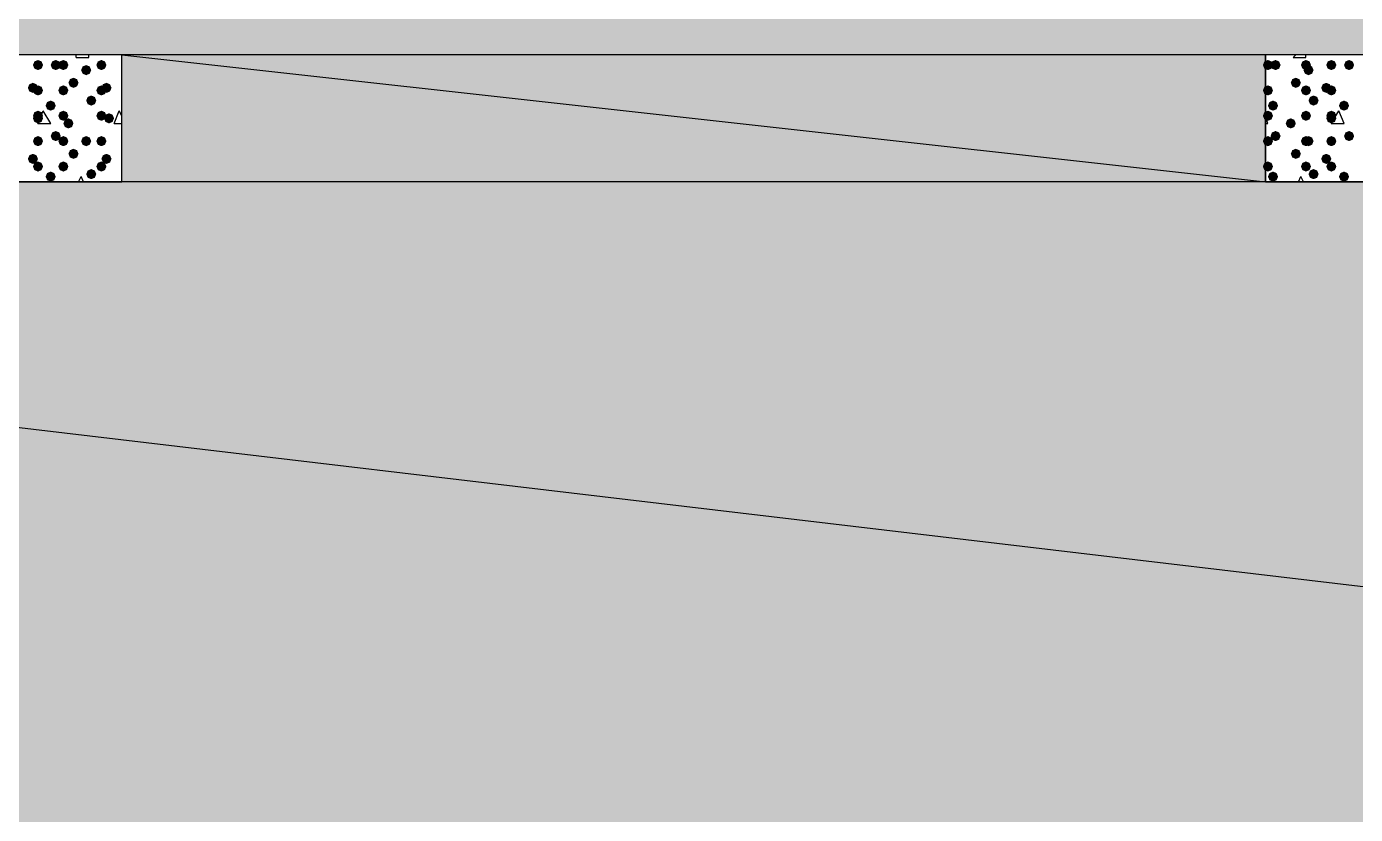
# Model space of a CAD drawing. Header units: millimetres. Extents: x 0 to 420, y 0 to 297.
# Drawn here: x 68.18 to 90.36, y 194.08 to 207.23 of the extents above; entities that cross this region are included whole.
import ezdxf

# ---------------------------------------------------------------- set-up
doc = ezdxf.new("R2010")
doc.units = ezdxf.units.MM
doc.layers.get('0').update_dxf_attribs({"linetype": 'CONTINUOUS'})

msp = doc.modelspace()

# ---------------------------------------------------------------- hatches: boundary and pattern name
at = {"true_color": 0x000008}
h = msp.add_hatch(color=0, dxfattribs=at)
h.paths.add_polyline_path([(379.518333, 225.806), (33.401, 225.806), (379.518333, 206.756)], flags=0)
h.paths.add_polyline_path([(33.401, 225.806), (379.518333, 206.756), (33.401, 206.756)], flags=0)
h = msp.add_hatch(color=0, dxfattribs=at)
h.paths.add_polyline_path([(88.857667, 206.756), (69.765333, 206.756), (88.857667, 204.639333)], flags=0)
h.paths.add_polyline_path([(69.765333, 206.756), (88.857667, 204.639333), (69.765333, 204.639333)], flags=0)
at = {"true_color": 0x000007}
for points in [[(68.453, 206.586667), (68.428129, 206.526871), (68.368333, 206.502), (68.308538, 206.526871), (68.283667, 206.586667), (68.308537, 206.646462), (68.368333, 206.671333), (68.428129, 206.646463)], [(68.749333, 206.586667), (68.724462, 206.526871), (68.664667, 206.502), (68.604871, 206.526871), (68.58, 206.586667), (68.604871, 206.646462), (68.664667, 206.671333), (68.724462, 206.646463)], [(68.876333, 206.586667), (68.851462, 206.526871), (68.791667, 206.502), (68.731871, 206.526871), (68.707, 206.586667), (68.731871, 206.646462), (68.791667, 206.671333), (68.851462, 206.646463)], [(69.257333, 206.502), (69.232463, 206.442204), (69.172667, 206.417333), (69.112871, 206.442204), (69.088, 206.502), (69.112871, 206.561796), (69.172667, 206.586667), (69.232462, 206.561796)], [(69.511333, 206.586667), (69.486462, 206.526871), (69.426667, 206.502), (69.366871, 206.526871), (69.342, 206.586667), (69.366871, 206.646462), (69.426667, 206.671333), (69.486462, 206.646463)], [(88.984667, 206.586667), (88.959796, 206.526871), (88.9, 206.502), (88.840204, 206.526871), (88.815333, 206.586667), (88.840204, 206.646462), (88.9, 206.671333), (88.959796, 206.646463)], [(89.111667, 206.586667), (89.086796, 206.526871), (89.027, 206.502), (88.967204, 206.526871), (88.942333, 206.586667), (88.967204, 206.646462), (89.027, 206.671333), (89.086796, 206.646463)], [(89.619667, 206.586667), (89.594796, 206.526871), (89.535, 206.502), (89.475204, 206.526871), (89.450333, 206.586667), (89.475204, 206.646462), (89.535, 206.671333), (89.594796, 206.646463)], [(89.662, 206.502), (89.637129, 206.442204), (89.577333, 206.417333), (89.517538, 206.442204), (89.492667, 206.502), (89.517537, 206.561796), (89.577333, 206.586667), (89.637129, 206.561796)], [(90.043, 206.586667), (90.018129, 206.526871), (89.958333, 206.502), (89.898537, 206.526871), (89.873667, 206.586667), (89.898537, 206.646462), (89.958333, 206.671333), (90.018129, 206.646463)], [(90.339333, 206.586667), (90.314462, 206.526871), (90.254667, 206.502), (90.194871, 206.526871), (90.17, 206.586667), (90.194871, 206.646462), (90.254667, 206.671333), (90.314462, 206.646463)], [(69.045667, 206.290333), (69.020796, 206.230537), (68.961, 206.205667), (68.901204, 206.230537), (68.876333, 206.290333), (68.901204, 206.350129), (68.961, 206.375), (69.020796, 206.350129)], [(89.450333, 206.290333), (89.425463, 206.230537), (89.365667, 206.205667), (89.305871, 206.230537), (89.281, 206.290333), (89.305871, 206.350129), (89.365667, 206.375), (89.425462, 206.350129)], [(68.368333, 206.205667), (68.343463, 206.145871), (68.283667, 206.121), (68.223871, 206.145871), (68.199, 206.205667), (68.223871, 206.265462), (68.283667, 206.290333), (68.343462, 206.265463)], [(68.453, 206.163333), (68.428129, 206.103537), (68.368333, 206.078667), (68.308538, 206.103537), (68.283667, 206.163333), (68.308537, 206.223129), (68.368333, 206.248), (68.428129, 206.223129)], [(68.876333, 206.163333), (68.851462, 206.103537), (68.791667, 206.078667), (68.731871, 206.103537), (68.707, 206.163333), (68.731871, 206.223129), (68.791667, 206.248), (68.851462, 206.223129)], [(69.342, 205.994), (69.317129, 205.934204), (69.257333, 205.909333), (69.197538, 205.934204), (69.172667, 205.994), (69.197537, 206.053796), (69.257333, 206.078667), (69.317129, 206.053796)], [(69.511333, 206.163333), (69.486462, 206.103537), (69.426667, 206.078667), (69.366871, 206.103537), (69.342, 206.163333), (69.366871, 206.223129), (69.426667, 206.248), (69.486462, 206.223129)], [(69.596, 206.205667), (69.571129, 206.145871), (69.511333, 206.121), (69.451537, 206.145871), (69.426667, 206.205667), (69.451537, 206.265462), (69.511333, 206.290333), (69.571129, 206.265463)], [(88.984667, 206.163333), (88.959796, 206.103537), (88.9, 206.078667), (88.840204, 206.103537), (88.815333, 206.163333), (88.840204, 206.223129), (88.9, 206.248), (88.959796, 206.223129)], [(89.619667, 206.163333), (89.594796, 206.103537), (89.535, 206.078667), (89.475204, 206.103537), (89.450333, 206.163333), (89.475204, 206.223129), (89.535, 206.248), (89.594796, 206.223129)], [(89.746667, 205.994), (89.721796, 205.934204), (89.662, 205.909333), (89.602204, 205.934204), (89.577333, 205.994), (89.602204, 206.053796), (89.662, 206.078667), (89.721796, 206.053796)], [(89.958333, 206.205667), (89.933463, 206.145871), (89.873667, 206.121), (89.813871, 206.145871), (89.789, 206.205667), (89.813871, 206.265462), (89.873667, 206.290333), (89.933462, 206.265463)], [(90.043, 206.163333), (90.018129, 206.103537), (89.958333, 206.078667), (89.898537, 206.103537), (89.873667, 206.163333), (89.898537, 206.223129), (89.958333, 206.248), (90.018129, 206.223129)], [(68.664667, 205.909333), (68.639796, 205.849538), (68.58, 205.824667), (68.520204, 205.849538), (68.495333, 205.909333), (68.520204, 205.969129), (68.58, 205.994), (68.639796, 205.969129)], [(89.069333, 205.909333), (89.044462, 205.849538), (88.984667, 205.824667), (88.924871, 205.849538), (88.9, 205.909333), (88.924871, 205.969129), (88.984667, 205.994), (89.044462, 205.969129)], [(90.254667, 205.909333), (90.229796, 205.849538), (90.17, 205.824667), (90.110204, 205.849538), (90.085333, 205.909333), (90.110204, 205.969129), (90.17, 205.994), (90.229796, 205.969129)], [(68.453, 205.74), (68.428129, 205.680204), (68.368333, 205.655333), (68.308538, 205.680204), (68.283667, 205.74), (68.308537, 205.799796), (68.368333, 205.824667), (68.428129, 205.799796)], [(68.453, 205.697667), (68.428129, 205.637871), (68.368333, 205.613), (68.308538, 205.637871), (68.283667, 205.697667), (68.308537, 205.757462), (68.368333, 205.782333), (68.428129, 205.757463)], [(68.876333, 205.74), (68.851462, 205.680204), (68.791667, 205.655333), (68.731871, 205.680204), (68.707, 205.74), (68.731871, 205.799796), (68.791667, 205.824667), (68.851462, 205.799796)], [(68.961, 205.613), (68.936129, 205.553204), (68.876333, 205.528333), (68.816537, 205.553204), (68.791667, 205.613), (68.816537, 205.672796), (68.876333, 205.697667), (68.936129, 205.672796)], [(69.511333, 205.74), (69.486462, 205.680204), (69.426667, 205.655333), (69.366871, 205.680204), (69.342, 205.74), (69.366871, 205.799796), (69.426667, 205.824667), (69.486462, 205.799796)], [(69.638333, 205.697667), (69.613463, 205.637871), (69.553667, 205.613), (69.493871, 205.637871), (69.469, 205.697667), (69.493871, 205.757462), (69.553667, 205.782333), (69.613462, 205.757463)], [(88.984667, 205.74), (88.959796, 205.680204), (88.9, 205.655333), (88.840204, 205.680204), (88.815333, 205.74), (88.840204, 205.799796), (88.9, 205.824667), (88.959796, 205.799796)], [(89.365667, 205.613), (89.340796, 205.553204), (89.281, 205.528333), (89.221204, 205.553204), (89.196333, 205.613), (89.221204, 205.672796), (89.281, 205.697667), (89.340796, 205.672796)], [(89.619667, 205.74), (89.594796, 205.680204), (89.535, 205.655333), (89.475204, 205.680204), (89.450333, 205.74), (89.475204, 205.799796), (89.535, 205.824667), (89.594796, 205.799796)], [(90.043, 205.74), (90.018129, 205.680204), (89.958333, 205.655333), (89.898537, 205.680204), (89.873667, 205.74), (89.898537, 205.799796), (89.958333, 205.824667), (90.018129, 205.799796)], [(90.043, 205.697667), (90.018129, 205.637871), (89.958333, 205.613), (89.898537, 205.637871), (89.873667, 205.697667), (89.898537, 205.757462), (89.958333, 205.782333), (90.018129, 205.757463)], [(68.749333, 205.401333), (68.724462, 205.341537), (68.664667, 205.316667), (68.604871, 205.341537), (68.58, 205.401333), (68.604871, 205.461129), (68.664667, 205.486), (68.724462, 205.461129)], [(89.111667, 205.401333), (89.086796, 205.341537), (89.027, 205.316667), (88.967204, 205.341537), (88.942333, 205.401333), (88.967204, 205.461129), (89.027, 205.486), (89.086796, 205.461129)], [(90.339333, 205.401333), (90.314462, 205.341537), (90.254667, 205.316667), (90.194871, 205.341537), (90.17, 205.401333), (90.194871, 205.461129), (90.254667, 205.486), (90.314462, 205.461129)], [(68.453, 205.316667), (68.428129, 205.256871), (68.368333, 205.232), (68.308538, 205.256871), (68.283667, 205.316667), (68.308537, 205.376462), (68.368333, 205.401333), (68.428129, 205.376463)], [(68.876333, 205.316667), (68.851462, 205.256871), (68.791667, 205.232), (68.731871, 205.256871), (68.707, 205.316667), (68.731871, 205.376462), (68.791667, 205.401333), (68.851462, 205.376463)], [(69.045667, 205.105), (69.020796, 205.045204), (68.961, 205.020333), (68.901204, 205.045204), (68.876333, 205.105), (68.901204, 205.164796), (68.961, 205.189667), (69.020796, 205.164796)], [(69.257333, 205.316667), (69.232463, 205.256871), (69.172667, 205.232), (69.112871, 205.256871), (69.088, 205.316667), (69.112871, 205.376462), (69.172667, 205.401333), (69.232462, 205.376463)], [(69.511333, 205.316667), (69.486462, 205.256871), (69.426667, 205.232), (69.366871, 205.256871), (69.342, 205.316667), (69.366871, 205.376462), (69.426667, 205.401333), (69.486462, 205.376463)], [(88.984667, 205.316667), (88.959796, 205.256871), (88.9, 205.232), (88.840204, 205.256871), (88.815333, 205.316667), (88.840204, 205.376462), (88.9, 205.401333), (88.959796, 205.376463)], [(89.450333, 205.105), (89.425463, 205.045204), (89.365667, 205.020333), (89.305871, 205.045204), (89.281, 205.105), (89.305871, 205.164796), (89.365667, 205.189667), (89.425462, 205.164796)], [(89.619667, 205.316667), (89.594796, 205.256871), (89.535, 205.232), (89.475204, 205.256871), (89.450333, 205.316667), (89.475204, 205.376462), (89.535, 205.401333), (89.594796, 205.376463)], [(89.662, 205.316667), (89.637129, 205.256871), (89.577333, 205.232), (89.517538, 205.256871), (89.492667, 205.316667), (89.517537, 205.376462), (89.577333, 205.401333), (89.637129, 205.376463)], [(90.043, 205.316667), (90.018129, 205.256871), (89.958333, 205.232), (89.898537, 205.256871), (89.873667, 205.316667), (89.898537, 205.376462), (89.958333, 205.401333), (90.018129, 205.376463)], [(68.368333, 205.020333), (68.343463, 204.960537), (68.283667, 204.935667), (68.223871, 204.960537), (68.199, 205.020333), (68.223871, 205.080129), (68.283667, 205.105), (68.343462, 205.080129)], [(68.453, 204.893333), (68.428129, 204.833537), (68.368333, 204.808667), (68.308538, 204.833537), (68.283667, 204.893333), (68.308537, 204.953129), (68.368333, 204.978), (68.428129, 204.953129)], [(68.876333, 204.893333), (68.851462, 204.833537), (68.791667, 204.808667), (68.731871, 204.833537), (68.707, 204.893333), (68.731871, 204.953129), (68.791667, 204.978), (68.851462, 204.953129)], [(69.511333, 204.893333), (69.486462, 204.833537), (69.426667, 204.808667), (69.366871, 204.833537), (69.342, 204.893333), (69.366871, 204.953129), (69.426667, 204.978), (69.486462, 204.953129)], [(69.596, 205.020333), (69.571129, 204.960537), (69.511333, 204.935667), (69.451537, 204.960537), (69.426667, 205.020333), (69.451537, 205.080129), (69.511333, 205.105), (69.571129, 205.080129)], [(88.984667, 204.893333), (88.959796, 204.833537), (88.9, 204.808667), (88.840204, 204.833537), (88.815333, 204.893333), (88.840204, 204.953129), (88.9, 204.978), (88.959796, 204.953129)], [(89.619667, 204.893333), (89.594796, 204.833537), (89.535, 204.808667), (89.475204, 204.833537), (89.450333, 204.893333), (89.475204, 204.953129), (89.535, 204.978), (89.594796, 204.953129)], [(89.958333, 205.020333), (89.933463, 204.960537), (89.873667, 204.935667), (89.813871, 204.960537), (89.789, 205.020333), (89.813871, 205.080129), (89.873667, 205.105), (89.933462, 205.080129)], [(90.043, 204.893333), (90.018129, 204.833537), (89.958333, 204.808667), (89.898537, 204.833537), (89.873667, 204.893333), (89.898537, 204.953129), (89.958333, 204.978), (90.018129, 204.953129)], [(68.664667, 204.724), (68.639796, 204.664204), (68.58, 204.639333), (68.520204, 204.664204), (68.495333, 204.724), (68.520204, 204.783796), (68.58, 204.808667), (68.639796, 204.783796)], [(69.342, 204.766333), (69.317129, 204.706537), (69.257333, 204.681667), (69.197538, 204.706537), (69.172667, 204.766333), (69.197537, 204.826129), (69.257333, 204.851), (69.317129, 204.826129)], [(89.069333, 204.724), (89.044462, 204.664204), (88.984667, 204.639333), (88.924871, 204.664204), (88.9, 204.724), (88.924871, 204.783796), (88.984667, 204.808667), (89.044462, 204.783796)], [(89.746667, 204.766333), (89.721796, 204.706537), (89.662, 204.681667), (89.602204, 204.706537), (89.577333, 204.766333), (89.602204, 204.826129), (89.662, 204.851), (89.721796, 204.826129)], [(90.254667, 204.724), (90.229796, 204.664204), (90.17, 204.639333), (90.110204, 204.664204), (90.085333, 204.724), (90.110204, 204.783796), (90.17, 204.808667), (90.229796, 204.783796)]]:
    msp.add_hatch(color=0, dxfattribs=at).paths.add_polyline_path(points, flags=0)
at = {"true_color": 0x000008}
h = msp.add_hatch(color=0, dxfattribs=at)
h.paths.add_polyline_path([(194.775667, 204.639333), (33.401, 204.639333), (194.775667, 185.547)], flags=0)
h.paths.add_polyline_path([(33.401, 204.639333), (194.775667, 185.547), (33.401, 185.547)], flags=0)

# ---------------------------------------------------------------- linework, layer by layer
at = {"color": 0, "true_color": 0x000008}
for points in [[(33.401, 225.806), (379.518333, 206.756), (33.401, 206.756)], [(88.857667, 206.756), (69.765333, 206.756), (88.857667, 204.639333)], [(69.765333, 206.756), (88.857667, 204.639333), (69.765333, 204.639333)], [(194.775667, 204.639333), (33.401, 204.639333), (194.775667, 185.547)], [(33.401, 204.639333), (194.775667, 185.547), (33.401, 185.547)]]:
    msp.add_lwpolyline(points, close=True, dxfattribs=at)
at = {"color": 0, "true_color": 0x000007}
for points in [[(67.648667, 206.756), (67.648667, 204.639333), (69.765333, 204.639333), (69.765333, 206.756)], [(88.857667, 206.756), (88.857667, 204.639333), (90.974333, 204.639333), (90.974333, 206.756)]]:
    msp.add_lwpolyline(points, close=True, dxfattribs=at)
for points in [[(69.003333, 206.713667), (69.003333, 206.756)], [(69.215, 206.713667), (69.215, 206.756)], [(89.323333, 206.713667), (89.365667, 206.756)], [(89.535, 206.713667), (89.535, 206.756)], [(69.003333, 206.713667), (69.215, 206.713667)], [(89.323333, 206.713667), (89.535, 206.713667)], [(68.368333, 205.613), (68.453, 205.824667)], [(68.58, 205.613), (68.453, 205.824667)], [(69.638333, 205.613), (69.723, 205.824667)], [(69.765333, 205.74), (69.723, 205.824667)], [(88.9, 205.613), (88.857667, 205.74)], [(89.958333, 205.613), (90.085333, 205.824667)], [(90.17, 205.613), (90.085333, 205.824667)], [(68.368333, 205.613), (68.58, 205.613)], [(69.638333, 205.613), (69.765333, 205.613)], [(88.857667, 205.613), (88.9, 205.613)], [(89.958333, 205.613), (90.17, 205.613)], [(69.045667, 204.639333), (69.088, 204.724)], [(69.130333, 204.639333), (69.088, 204.724)], [(89.408, 204.639333), (89.450333, 204.724)], [(89.492667, 204.639333), (89.450333, 204.724)]]:
    msp.add_lwpolyline(points, dxfattribs=at)

doc.saveas('drawing.dxf')
